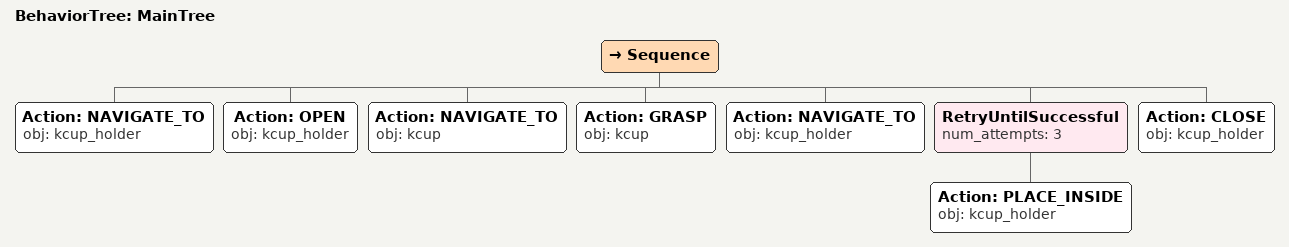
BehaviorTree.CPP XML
<root main_tree_to_execute="MainTree">
  <BehaviorTree ID="MainTree">
    <Sequence>
      <!-- Navigate to kcup_holder -->
      <Action ID="NAVIGATE_TO" obj="kcup_holder" />
      <!-- Open kcup_holder -->
      <Action ID="OPEN" obj="kcup_holder" />
      <!-- Navigate to kcup -->
      <Action ID="NAVIGATE_TO" obj="kcup" />
      <!-- Grasp kcup -->
      <Action ID="GRASP" obj="kcup" />
      <!-- Navigate to kcup_holder -->
      <Action ID="NAVIGATE_TO" obj="kcup_holder" />
      <!-- Retry PLACE_INSIDE kcup_holder up to 3 attempts -->
      <RetryUntilSuccessful num_attempts="3">
        <!-- Place inside kcup_holder -->
        <Action ID="PLACE_INSIDE" obj="kcup_holder" />
      </RetryUntilSuccessful>

      <!-- Close kcup_holder -->
      <Action ID="CLOSE" obj="kcup_holder" />
    </Sequence>
  </BehaviorTree>
</root>
